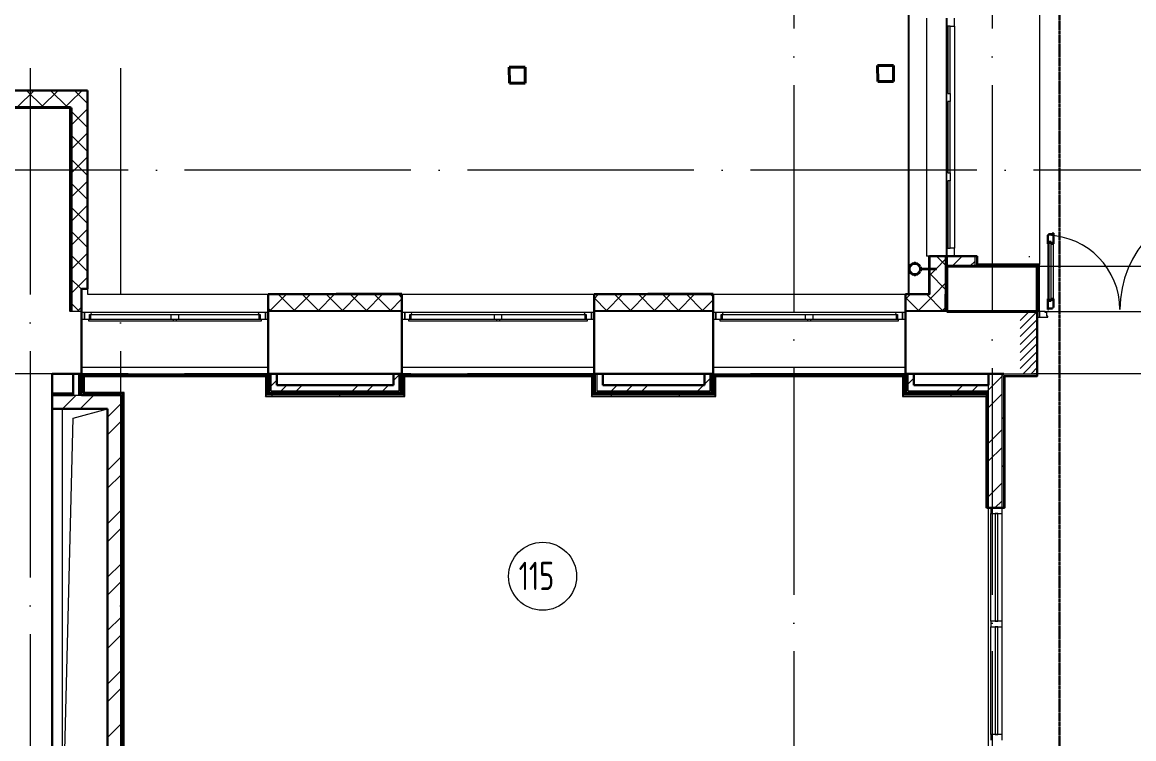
# Model space of a CAD drawing. Header units: millimetres. Extents: x -259793 to 503324, y -44556 to 93494.
# Drawn here: x -41527 to -31705, y -9947 to -3619 of the extents above; entities that cross this region are included whole.
import ezdxf

# ---------------------------------------------------------------- set-up
doc = ezdxf.new("R2010")
doc.units = ezdxf.units.MM
for name, pattern in [('ADSK_Линия сетки', [25, 20, -2.5, 0, -2.5]), ('ADSK_Невидимые', [5, 3, -2]), ('ADSK_Сверху', [450, 300, -150]), ('ADSK_Штриховая_ш2 п1_5', [4.5, 3, -1.5]), ('фантом2', [31.75, 15.875, -3.175, 3.175, -3.175, 3.175, -3.175])]:
    doc.linetypes.add(name, pattern=pattern)
for name, color, linetype, lineweight in [('_ Окна', 7, 'Continuous', 9), ('Витраж', 7, 'Continuous', 9), ('Двери', 252, 'Continuous', 9), ('Линии', 7, 'Continuous', 9), ('лс', 5, 'Continuous', 30), ('Марки помещений', 252, 'Continuous', 20), ('Несущие колонны', 252, 'Continuous', 18), ('Обобщенные модели', 252, 'Continuous', 18), ('Ограждение', 252, 'Continuous', 9), ('Окна', 252, 'Continuous', 9), ('Оси', 252, 'Continuous', 9), ('Панели витража', 252, 'Continuous', 9), ('Перекрытие', 252, 'Continuous', 18), ('Стены внутренние', 7, 'Continuous', 18), ('Стены наружные', 7, 'Continuous', 18), ('Стены штриховка', 7, 'Continuous', 9)]:
    doc.layers.add(name, color=color, linetype=linetype, lineweight=lineweight)
doc.layers.add('Двери открывание', color=7, linetype='Continuous', lineweight=9, true_color=0xc0c0c0)
doc.layers.add('Стены', color=194, linetype='Continuous')
doc.styles.add('GOST Common_3', font='', dxfattribs={"height": 3.5})
doc.styles.get('GOST Common_3').set_extended_font_data('GOST 2.304 type A')
pattern_1 = [(0, (-32119.8, 96), (0, 600), []), (90, (-32119.8, 96), (-600, 4e-14), [])]

# ---------------------------------------------------------------- blocks, each defined once
blk = doc.blocks.new('1 этаж')
at = {"layer": 'Двери', "lineweight": 18, "true_color": 0x636466}
h = blk.add_hatch(dxfattribs=at)
h.set_pattern_fill('FP_2', color=251, style=0, pattern_type=2)
h.set_pattern_definition([(45, (-31805.8, -5068.73), (-35.3553, 35.3553), [])])
h.paths.add_polyline_path([(-32555.8, -5343.7), (-32555.8, -4793.7), (-32705.8, -4793.7), (-32705.8, -5343.7)])
h.paths.add_polyline_path([(-30805.8, -5343.7), (-30655.8, -5343.7), (-30655.8, -4793.7), (-30805.8, -4793.7), (-30805.8, -4877.7)])
at = {"layer": 'Обобщенные модели', "lineweight": 9, "true_color": 0x636466}
h = blk.add_hatch(dxfattribs=at)
h.set_pattern_fill('FP_8', color=251, style=0, pattern_type=2)
h.set_pattern_definition([(45, (-32119.82, 96), (-106.066, 106.066), [])])
h.paths.add_polyline_path([(-33637.8, -4466.7), (-33624.9, -4465.9), (-33605.5, -4455.7), (-33592.3, -4437.7), (-33587.8, -4418), (-33593.5, -4395.3), (-33608.5, -4378), (-33628.3, -4369.2), (-33651.3, -4370.4), (-33670.1, -4380.3), (-33683.3, -4398.3), (-33687.8, -4418), (-33682.1, -4440.7), (-33667.1, -4458), (-33647.3, -4466.7)])
at = {"layer": 'Ограждение', "true_color": 0x636466}
h = blk.add_hatch(dxfattribs=at)
h.set_pattern_fill('FP_25', color=251, style=0, pattern_type=2)
h.set_pattern_definition(pattern_1)
h.paths.add_polyline_path([(-40935.5, -5368.7), (-39375.8, -5368.7), (-39365.8, -5358.7), (-40985.8, -5358.7), (-40975.8, -5368.7)])
h = blk.add_hatch(dxfattribs=at)
h.set_pattern_fill('FP_25', color=251, style=0, pattern_type=2)
h.set_pattern_definition(pattern_1)
h.paths.add_polyline_path([(-38145.8, -5368.7), (-36495.8, -5368.7), (-36485.8, -5358.7), (-38155.8, -5358.7)])
h = blk.add_hatch(dxfattribs=at)
h.set_pattern_fill('FP_25', color=251, style=0, pattern_type=2)
h.set_pattern_definition(pattern_1)
h.paths.add_polyline_path([(-35395.8, -5368.7), (-33745.8, -5368.7), (-33735.8, -5358.7), (-35405.8, -5358.7)])
h = blk.add_hatch(dxfattribs=at)
h.set_pattern_fill('FP_25', color=251, style=0, pattern_type=2)
h.set_pattern_definition(pattern_1)
h.paths.add_polyline_path([(-32840.8, -6528.7), (-32840.8, -5368.7), (-32845.8, -5363.7), (-32845.8, -6528.7)])
h = blk.add_hatch(dxfattribs=at)
h.set_pattern_fill('FP_25', color=251, style=0, pattern_type=2)
h.set_pattern_definition(pattern_1)
h.paths.add_polyline_path([(-32555.8, -5368.7), (-32555.8, -5363.7), (-32845.8, -5363.7), (-32840.8, -5368.7)])
h = blk.add_hatch(dxfattribs=at)
h.set_pattern_fill('FP_25', color=251, style=0, pattern_type=2)
h.set_pattern_definition(pattern_1)
h.paths.add_polyline_path([(-40635.8, -11333.7), (-40625.8, -11323.7), (-40625.8, -5508.7), (-40635.8, -5518.7), (-40635.8, -11117)])
h = blk.add_hatch(dxfattribs=at)
h.set_pattern_fill('FP_25', color=251, style=0, pattern_type=2)
h.set_pattern_definition(pattern_1)
h.paths.add_polyline_path([(-39375.8, -5543.7), (-38145.8, -5543.7), (-38155.8, -5533.7), (-39365.8, -5533.7)])
h = blk.add_hatch(dxfattribs=at)
h.set_pattern_fill('FP_25', color=251, style=0, pattern_type=2)
h.set_pattern_definition(pattern_1)
h.paths.add_polyline_path([(-35395.8, -5543.7), (-35405.8, -5533.7), (-36485.8, -5533.7), (-36495.8, -5543.7), (-35912.7, -5543.7)])
h = blk.add_hatch(dxfattribs=at)
h.set_pattern_fill('FP_25', color=251, style=0, pattern_type=2)
h.set_pattern_definition(pattern_1)
h.paths.add_polyline_path([(-33745.8, -5543.7), (-33010.8, -5543.7), (-33000.8, -5533.7), (-33735.8, -5533.7)])
h = blk.add_hatch(dxfattribs=at)
h.set_pattern_fill('FP_25', color=251, style=0, pattern_type=2)
h.set_pattern_definition(pattern_1)
h.paths.add_polyline_path([(-33000.8, -6528.7), (-33000.8, -5533.7), (-33010.8, -5543.7), (-33010.8, -6528.7)])
at = {"color": 251, "lineweight": 18, "true_color": 0x636466}
for p, q in [((-41170.8, -9593.7), (-41170.8, -5653.7)), ((-41075.8, -5736.9), (-40770.8, -5653.7)), ((-41170.8, -9593.7), (-41075.8, -5736.9))]:
    blk.add_line(p, q, dxfattribs=at)
at = {"layer": '_ Окна', "color": 251, "lineweight": 18, "true_color": 0x636466}
for p, q in [((-33355.8, -2203.7), (-33355.8, -2273.7)), ((-33285.8, -2273.7), (-33285.8, -2203.7)), ((-33355.8, -2273.7), (-33345.8, -2273.7)), ((-33325.8, -2273.7), (-33285.8, -2273.7)), ((-33345.8, -4233.7), (-33355.8, -4233.7)), ((-33355.8, -4233.7), (-33355.8, -4303.7)), ((-33285.8, -4233.7), (-33325.8, -4233.7)), ((-33285.8, -4303.7), (-33285.8, -4233.7)), ((-40916.4, -4803.7), (-40975.8, -4803.7)), ((-40975.8, -4803.7), (-40975.8, -4861.7)), ((-40911.8, -4820.7), (-40916.4, -4803.7)), ((-39435.2, -4803.7), (-39439.8, -4820.7)), ((-39375.8, -4803.7), (-39435.2, -4803.7)), ((-39375.8, -4861.7), (-39375.8, -4803.7)), ((-38086.4, -4803.7), (-38145.8, -4803.7)), ((-38145.8, -4803.7), (-38145.8, -4861.7)), ((-38081.8, -4820.7), (-38086.4, -4803.7)), ((-36555.2, -4803.7), (-36559.8, -4820.7)), ((-36495.8, -4803.7), (-36555.2, -4803.7)), ((-36495.8, -4861.7), (-36495.8, -4803.7)), ((-35336.4, -4803.7), (-35395.8, -4803.7)), ((-35395.8, -4803.7), (-35395.8, -4861.7)), ((-35331.8, -4820.7), (-35336.4, -4803.7)), ((-33805.2, -4803.7), (-33809.8, -4820.7)), ((-33745.8, -4803.7), (-33805.2, -4803.7)), ((-33745.8, -4861.7), (-33745.8, -4803.7)), ((-40975.8, -4861.7), (-40937.8, -4861.7)), ((-40929.8, -4861.7), (-40929.8, -4820.7)), ((-40929.8, -4820.7), (-40917.8, -4820.7)), ((-39433.8, -4820.7), (-39421.8, -4820.7)), ((-39421.8, -4820.7), (-39421.8, -4861.7)), ((-39413.8, -4861.7), (-39375.8, -4861.7)), ((-38145.8, -4861.7), (-38107.8, -4861.7)), ((-38099.8, -4861.7), (-38099.8, -4820.7)), ((-38099.8, -4820.7), (-38087.8, -4820.7)), ((-36553.8, -4820.7), (-36541.8, -4820.7)), ((-36541.8, -4820.7), (-36541.8, -4861.7)), ((-36533.8, -4861.7), (-36495.8, -4861.7)), ((-35395.8, -4861.7), (-35357.8, -4861.7)), ((-35349.8, -4861.7), (-35349.8, -4820.7)), ((-35349.8, -4820.7), (-35337.8, -4820.7)), ((-33803.8, -4820.7), (-33791.8, -4820.7)), ((-33791.8, -4820.7), (-33791.8, -4861.7)), ((-33783.8, -4861.7), (-33745.8, -4861.7))]:
    blk.add_line(p, q, dxfattribs=at)
at = {"layer": '_ Окна', "color": 251, "true_color": 0x636466}
for p, q in [((-33325.8, -2273.7), (-33345.8, -2273.7)), ((-33345.8, -2273.7), (-33345.8, -2868.7)), ((-33325.8, -2868.7), (-33325.8, -2273.7)), ((-33345.8, -2868.7), (-33325.8, -2868.7)), ((-33325.8, -2938.7), (-33345.8, -2938.7)), ((-33345.8, -2938.7), (-33345.8, -3568.7)), ((-33325.8, -3568.7), (-33325.8, -2938.7)), ((-33345.8, -3568.7), (-33325.8, -3568.7)), ((-33325.8, -3638.7), (-33345.8, -3638.7)), ((-33345.8, -3638.7), (-33345.8, -4233.7)), ((-33325.8, -4233.7), (-33325.8, -3638.7)), ((-33345.8, -4233.7), (-33325.8, -4233.7)), ((-40975.8, -4803.7), (-41000.8, -4803.7)), ((-40975.8, -4861.7), (-40975.8, -4803.7)), ((-39350.8, -4803.7), (-39375.8, -4803.7)), ((-39375.8, -4803.7), (-39375.8, -4861.7)), ((-38145.8, -4803.7), (-38170.8, -4803.7)), ((-38145.8, -4861.7), (-38145.8, -4803.7)), ((-36470.8, -4803.7), (-36495.8, -4803.7)), ((-36495.8, -4803.7), (-36495.8, -4861.7)), ((-35395.8, -4803.7), (-35420.8, -4803.7)), ((-35395.8, -4861.7), (-35395.8, -4803.7)), ((-33720.8, -4803.7), (-33745.8, -4803.7)), ((-33745.8, -4803.7), (-33745.8, -4861.7)), ((-41000.8, -4861.7), (-40975.8, -4861.7)), ((-39375.8, -4861.7), (-39350.8, -4861.7)), ((-38170.8, -4861.7), (-38145.8, -4861.7)), ((-36495.8, -4861.7), (-36470.8, -4861.7)), ((-35420.8, -4861.7), (-35395.8, -4861.7)), ((-33745.8, -4861.7), (-33720.8, -4861.7))]:
    blk.add_line(p, q, dxfattribs=at)
at = {"layer": 'Витраж', "color": 251, "lineweight": 18, "true_color": 0x636466}
for p, q in [((-32965.8, -6528.7), (-32965.8, -6578.7)), ((-32865.8, -6528.7), (-32965.8, -6528.7)), ((-32965.8, -6578.7), (-32865.8, -6578.7)), ((-32865.8, -6578.7), (-32865.8, -6528.7))]:
    blk.add_line(p, q, dxfattribs=at)
at = {"layer": 'Витраж', "color": 251, "true_color": 0x636466}
for p, q in [((-32965.8, -7528.7), (-32965.8, -6578.7)), ((-32865.8, -7528.7), (-32865.8, -6578.7)), ((-32965.8, -8528.7), (-32965.8, -7578.7)), ((-32865.8, -8528.7), (-32865.8, -7578.7))]:
    blk.add_line(p, q, dxfattribs=at)
at = {"layer": 'Витраж', "color": 251, "lineweight": 18, "true_color": 0x636466, "extrusion": (0, 0, -1)}
for p, q in [((-32965.8, -7528.7), (-32965.8, -7578.7)), ((-32865.8, -7528.7), (-32965.8, -7528.7)), ((-32865.8, -7578.7), (-32865.8, -7528.7)), ((-32965.8, -7578.7), (-32865.8, -7578.7)), ((-32965.8, -8528.7), (-32965.8, -8578.7)), ((-32865.8, -8528.7), (-32965.8, -8528.7)), ((-32865.8, -8578.7), (-32865.8, -8528.7))]:
    blk.add_line(p, q, dxfattribs=at)
at = {"layer": 'Двери', "color": 251, "lineweight": 30, "true_color": 0x636466}
for p, q in [((-32455.8, -4119.7), (-32463.8, -4119.7)), ((-32463.8, -4119.7), (-32463.8, -4195.7)), ((-32421.8, -4110.7), (-32455.8, -4110.7)), ((-32455.8, -4110.7), (-32455.8, -4119.7)), ((-32413.8, -4101.7), (-32421.8, -4101.7)), ((-32421.8, -4101.7), (-32421.8, -4110.7)), ((-32413.8, -4195.7), (-32413.8, -4101.7)), ((-32454.8, -4195.7), (-32463.8, -4195.7)), ((-32454.8, -4177.7), (-32454.8, -4195.7)), ((-32433.8, -4177.7), (-32454.8, -4177.7)), ((-32433.8, -4195.7), (-32433.8, -4177.7)), ((-32413.8, -4195.7), (-32433.8, -4195.7)), ((-32463.8, -4681.7), (-32463.8, -4775.7)), ((-32454.8, -4681.7), (-32463.8, -4681.7)), ((-32454.8, -4699.7), (-32454.8, -4681.7)), ((-32433.8, -4699.7), (-32454.8, -4699.7)), ((-32433.8, -4681.7), (-32433.8, -4699.7)), ((-32413.8, -4681.7), (-32433.8, -4681.7)), ((-32413.8, -4757.7), (-32413.8, -4681.7)), ((-32463.8, -4775.7), (-32455.8, -4775.7)), ((-32455.8, -4775.7), (-32455.8, -4766.7)), ((-32455.8, -4766.7), (-32421.8, -4766.7)), ((-32421.8, -4766.7), (-32421.8, -4757.7)), ((-32421.8, -4757.7), (-32413.8, -4757.7))]:
    blk.add_line(p, q, dxfattribs=at)
at = {"layer": 'Двери', "color": 251, "true_color": 0x636466}
for p, q in [((-32463.8, -4195.7), (-32463.8, -4681.7)), ((-32454.8, -4177.7), (-32454.8, -4699.7)), ((-32433.8, -4177.7), (-32454.8, -4177.7)), ((-32433.8, -4699.7), (-32433.8, -4177.7)), ((-32413.8, -4681.7), (-32413.8, -4195.7)), ((-32454.8, -4699.7), (-32433.8, -4699.7)), ((-32555.8, -4793.7), (-32555.8, -4843.7)), ((-32535.8, -4793.7), (-32555.8, -4793.7)), ((-32535.8, -4843.7), (-32535.8, -4793.7)), ((-32486.8, -4793.7), (-32535.8, -4793.7)), ((-32535.8, -4793.7), (-32535.8, -4843.7)), ((-32486.8, -4801.7), (-32486.8, -4793.7)), ((-32472.8, -4801.7), (-32486.8, -4801.7)), ((-32472.8, -4835.7), (-32472.8, -4801.7)), ((-32555.8, -4843.7), (-32535.8, -4843.7)), ((-32535.8, -4843.7), (-32463.8, -4843.7)), ((-32463.8, -4835.7), (-32472.8, -4835.7)), ((-32463.8, -4843.7), (-32463.8, -4835.7))]:
    blk.add_line(p, q, dxfattribs=at)
at = {"layer": 'Двери', "color": 251, "linetype": 'ADSK_Штриховая_ш2 п1_5', "true_color": 0x636466}
for p, q in [((-32555.8, -4793.7), (-32705.8, -4793.7)), ((-32555.8, -5343.7), (-32555.8, -4793.7)), ((-32705.8, -5343.7), (-32555.8, -5343.7))]:
    blk.add_line(p, q, dxfattribs=at)
at = {"layer": 'Двери открывание', "color": 251, "true_color": 0x636466}
for centre, radius, start, end in [((-30879.8, -4775.7), 946, 91.09026, 180), ((-32481.8, -4775.7), 656, 0, 88.42766)]:
    blk.add_arc(centre, radius, start, end, dxfattribs=at)
at = {"layer": 'Линии', "color": 251, "linetype": 'ADSK_Невидимые', "ltscale": 100, "true_color": 0x636466}
blk.add_line((-32626.7, -4304.9), (-32626.7, -4312.1), dxfattribs=at)
at = {"layer": 'Линии', "color": 251, "linetype": 'ADSK_Сверху', "ltscale": 100, "true_color": 0x636466}
blk.add_line((-32555.8, -4393.7), (-30805.8, -4393.7), dxfattribs=at)
at = {"layer": 'Марки помещений', "color": 251, "true_color": 0x636466}
blk.add_circle((-36927.2, -7131.5), 300, dxfattribs=at)
at = {"layer": 'Несущие колонны', "color": 251, "lineweight": 40, "true_color": 0x636466}
for p, q in [((-37221, -2636.6), (-37081, -2635.9)), ((-37220.3, -2776.6), (-37221, -2636.6)), ((-37081, -2635.9), (-37080.3, -2775.9)), ((-33966.7, -2621.8), (-33826.7, -2621.1)), ((-33826.7, -2621.1), (-33966.7, -2621.8)), ((-33966, -2761.8), (-33966.7, -2621.8)), ((-33966.7, -2621.8), (-33966, -2761.8)), ((-33826.7, -2621.1), (-33826, -2761.1)), ((-33826, -2761.1), (-33826.7, -2621.1)), ((-37080.3, -2775.9), (-37220.3, -2776.6)), ((-33826, -2761.1), (-33966, -2761.8)), ((-33966, -2761.8), (-33826, -2761.1)), ((-33355.8, -4393.7), (-32555.8, -4393.7)), ((-33355.8, -4793.7), (-33355.8, -4393.7)), ((-33355.8, -4393.7), (-33355.8, -4793.7)), ((-32555.8, -4393.7), (-33105.8, -4393.7)), ((-32555.8, -4393.7), (-32555.8, -4793.7)), ((-32555.8, -4793.7), (-32555.8, -4393.7)), ((-32555.8, -4793.7), (-33355.8, -4793.7)), ((-33355.8, -4793.7), (-32705.8, -4793.7)), ((-32705.8, -4793.7), (-32555.8, -4793.7))]:
    blk.add_line(p, q, dxfattribs=at)
at = {"layer": 'Несущие колонны', "color": 251, "true_color": 0x636466}
for p, q in [((-37221, -2636.6), (-37081, -2635.9)), ((-37220.3, -2776.6), (-37221, -2636.6)), ((-37081, -2635.9), (-37080.3, -2775.9)), ((-37080.3, -2775.9), (-37220.3, -2776.6)), ((-33105.8, -4393.7), (-33355.8, -4393.7))]:
    blk.add_line(p, q, dxfattribs=at)
at = {"layer": 'Обобщенные модели', "color": 251, "true_color": 0x636466}
for p, q in [((-33636.8, -4356), (-33638.8, -4356)), ((-33638.8, -4356), (-33638.8, -4366)), ((-33636.8, -4356), (-33638.8, -4356)), ((-33638.8, -4356), (-33638.8, -4366)), ((-33636.8, -4356), (-33638.8, -4356)), ((-33638.8, -4356), (-33638.8, -4366)), ((-33636.8, -4356), (-33638.8, -4356)), ((-33638.8, -4356), (-33638.8, -4366)), ((-33638.8, -4368), (-33638.8, -4366)), ((-33636.8, -4368), (-33638.8, -4368)), ((-33636.8, -4366), (-33636.8, -4356)), ((-33636.8, -4366), (-33636.8, -4356)), ((-33636.8, -4366), (-33636.8, -4356)), ((-33636.8, -4366), (-33636.8, -4356)), ((-33636.8, -4366), (-33636.8, -4368)), ((-33445.8, -4414.7), (-33585.8, -4414.7)), ((-33585.8, -4414.7), (-33585.8, -4417.1)), ((-33585.8, -4418.8), (-33585.8, -4421.3)), ((-33445.8, -4421.3), (-33445.8, -4414.7)), ((-33638.8, -4470), (-33638.8, -4468)), ((-33638.8, -4468), (-33636.8, -4468)), ((-33638.8, -4470), (-33638.8, -4480)), ((-33638.8, -4470), (-33638.8, -4480)), ((-33638.8, -4470), (-33638.8, -4480)), ((-33638.8, -4470), (-33638.8, -4480)), ((-33638.8, -4480), (-33636.8, -4480)), ((-33638.8, -4480), (-33636.8, -4480)), ((-33638.8, -4480), (-33636.8, -4480)), ((-33638.8, -4480), (-33636.8, -4480)), ((-33636.8, -4468), (-33636.8, -4470)), ((-33636.8, -4480), (-33636.8, -4470)), ((-33636.8, -4480), (-33636.8, -4470)), ((-33636.8, -4480), (-33636.8, -4470)), ((-33636.8, -4480), (-33636.8, -4470)), ((-33585.8, -4421.3), (-33445.8, -4421.3))]:
    blk.add_line(p, q, dxfattribs=at)
for radius, start, end in [(52, 0, 180), (52, 180, 0), (50, 0, 180), (50, 180, 0)]:
    blk.add_arc((-33637.8, -4418), radius, start, end, dxfattribs=at)
at = {"layer": 'Обобщенные модели', "color": 251, "lineweight": 40, "true_color": 0x636466}
for start, end in [(156.69406, 180), (180, 203.30594), (130.583, 152.82848), (103.63116, 126.20078), (78.99639, 101.00361), (53.79922, 76.36884), (27.17152, 49.417), (0, 23.30594), (336.69406, 0), (207.17152, 228.92321), (233.79922, 256.36884), (258.99639, 281.00361), (283.63116, 306.20078), (310.583, 332.82848)]:
    blk.add_arc((-33637.8, -4418), 50, start, end, dxfattribs=at)
at = {"layer": 'Ограждение', "color": 251, "true_color": 0x636466}
for p, q in [((-32535.8, -988.7), (-32535.8, -4378.7)), ((-32535.8, -4378.7), (-32540.8, -4378.7)), ((-40975.8, -5368.7), (-40985.8, -5358.7)), ((-40975.8, -5508.7), (-40975.8, -5368.7)), ((-40975.8, -5368.7), (-39375.8, -5368.7)), ((-39375.8, -5368.7), (-39365.8, -5358.7)), ((-39375.8, -5368.7), (-39375.8, -5543.7)), ((-39365.8, -5533.7), (-39365.8, -5358.7)), ((-38145.8, -5368.7), (-38155.8, -5358.7)), ((-38155.8, -5358.7), (-38155.8, -5533.7)), ((-38145.8, -5543.7), (-38145.8, -5368.7)), ((-38145.8, -5368.7), (-36495.8, -5368.7)), ((-36495.8, -5368.7), (-36485.8, -5358.7)), ((-36495.8, -5368.7), (-36495.8, -5543.7)), ((-36485.8, -5533.7), (-36485.8, -5358.7)), ((-35395.8, -5368.7), (-35405.8, -5358.7)), ((-35405.8, -5358.7), (-35405.8, -5533.7)), ((-35395.8, -5543.7), (-35395.8, -5368.7)), ((-35395.8, -5368.7), (-33745.8, -5368.7)), ((-33745.8, -5368.7), (-33735.8, -5358.7)), ((-33745.8, -5368.7), (-33745.8, -5543.7)), ((-33735.8, -5533.7), (-33735.8, -5358.7)), ((-32840.8, -5368.7), (-32845.8, -5363.7)), ((-32840.8, -6528.7), (-32840.8, -5368.7)), ((-32840.8, -5368.7), (-32555.8, -5368.7)), ((-32555.8, -5363.7), (-32555.8, -5368.7)), ((-40985.8, -5518.7), (-40975.8, -5508.7)), ((-40625.8, -5508.7), (-40975.8, -5508.7)), ((-40625.8, -5508.7), (-40635.8, -5518.7)), ((-40625.8, -11323.7), (-40625.8, -5508.7)), ((-39375.8, -5543.7), (-39365.8, -5533.7)), ((-39375.8, -5543.7), (-38145.8, -5543.7)), ((-38155.8, -5533.7), (-39365.8, -5533.7)), ((-38145.8, -5543.7), (-38155.8, -5533.7)), ((-36495.8, -5543.7), (-36485.8, -5533.7)), ((-36495.8, -5543.7), (-35395.8, -5543.7)), ((-35405.8, -5533.7), (-36485.8, -5533.7)), ((-35395.8, -5543.7), (-35405.8, -5533.7)), ((-33745.8, -5543.7), (-33735.8, -5533.7)), ((-33745.8, -5543.7), (-33010.8, -5543.7)), ((-33000.8, -5533.7), (-33735.8, -5533.7)), ((-33000.8, -5533.7), (-33010.8, -5543.7)), ((-33010.8, -5543.7), (-33010.8, -6528.7)), ((-33000.8, -6528.7), (-33010.8, -6528.7)), ((-32840.8, -6528.7), (-32845.8, -6528.7))]:
    blk.add_line(p, q, dxfattribs=at)
at = {"layer": 'Окна', "color": 251, "true_color": 0x636466}
for p, q in [((-33535.8, -2203.7), (-33535.8, -4303.7)), ((-33356.8, -4303.7), (-33356.8, -2203.7)), ((-33355.8, -4233.7), (-33355.8, -2273.7)), ((-33285.8, -2273.7), (-33285.8, -4233.7)), ((-33325.8, -2868.7), (-33325.8, -2938.7)), ((-33325.8, -3568.7), (-33325.8, -3638.7)), ((-33505.8, -4303.7), (-33535.8, -4303.7)), ((-39435.2, -4803.7), (-40916.4, -4803.7)), ((-36555.2, -4803.7), (-38086.4, -4803.7)), ((-33805.2, -4803.7), (-35336.4, -4803.7)), ((-40937.8, -4861.7), (-40190.8, -4861.7)), ((-40937.8, -4878.7), (-40937.8, -4861.7)), ((-40190.8, -4878.7), (-40937.8, -4878.7)), ((-40917.8, -4820.7), (-40210.8, -4820.7)), ((-40917.8, -4861.7), (-40917.8, -4820.7)), ((-40210.8, -4820.7), (-40140.8, -4820.7)), ((-40210.8, -4820.7), (-40210.8, -4861.7)), ((-40190.8, -4861.7), (-40160.8, -4861.7)), ((-40190.8, -4861.7), (-40190.8, -4878.7)), ((-40160.8, -4878.7), (-40190.8, -4878.7)), ((-40160.8, -4861.7), (-39413.8, -4861.7)), ((-40160.8, -4878.7), (-40160.8, -4861.7)), ((-39413.8, -4878.7), (-40160.8, -4878.7)), ((-40140.8, -4820.7), (-39433.8, -4820.7)), ((-40140.8, -4861.7), (-40140.8, -4820.7)), ((-39433.8, -4820.7), (-39433.8, -4861.7)), ((-39413.8, -4861.7), (-39413.8, -4878.7)), ((-38107.8, -4861.7), (-37335.8, -4861.7)), ((-38107.8, -4878.7), (-38107.8, -4861.7)), ((-37335.8, -4878.7), (-38107.8, -4878.7)), ((-38087.8, -4820.7), (-37355.8, -4820.7)), ((-38087.8, -4861.7), (-38087.8, -4820.7)), ((-37355.8, -4820.7), (-37285.8, -4820.7)), ((-37355.8, -4820.7), (-37355.8, -4861.7)), ((-37335.8, -4861.7), (-37305.8, -4861.7)), ((-37335.8, -4861.7), (-37335.8, -4878.7)), ((-37305.8, -4878.7), (-37335.8, -4878.7)), ((-37305.8, -4861.7), (-36533.8, -4861.7)), ((-37305.8, -4878.7), (-37305.8, -4861.7)), ((-36533.8, -4878.7), (-37305.8, -4878.7)), ((-37285.8, -4820.7), (-36553.8, -4820.7)), ((-37285.8, -4861.7), (-37285.8, -4820.7)), ((-36553.8, -4820.7), (-36553.8, -4861.7)), ((-36533.8, -4861.7), (-36533.8, -4878.7)), ((-35357.8, -4861.7), (-34585.8, -4861.7)), ((-35357.8, -4878.7), (-35357.8, -4861.7)), ((-34585.8, -4878.7), (-35357.8, -4878.7)), ((-35337.8, -4820.7), (-34605.8, -4820.7)), ((-35337.8, -4861.7), (-35337.8, -4820.7)), ((-34605.8, -4820.7), (-34535.8, -4820.7)), ((-34605.8, -4820.7), (-34605.8, -4861.7)), ((-34585.8, -4861.7), (-34555.8, -4861.7)), ((-34585.8, -4861.7), (-34585.8, -4878.7)), ((-34555.8, -4878.7), (-34585.8, -4878.7)), ((-34555.8, -4861.7), (-33783.8, -4861.7)), ((-34555.8, -4878.7), (-34555.8, -4861.7)), ((-33783.8, -4878.7), (-34555.8, -4878.7)), ((-34535.8, -4820.7), (-33803.8, -4820.7)), ((-34535.8, -4861.7), (-34535.8, -4820.7)), ((-33803.8, -4820.7), (-33803.8, -4861.7)), ((-33783.8, -4861.7), (-33783.8, -4878.7))]:
    blk.add_line(p, q, dxfattribs=at)
at = {"layer": 'Оси', "color": 251, "linetype": 'ADSK_Линия сетки', "ltscale": 100, "true_color": 0x636466}
for p, q in [((-34705.8, 32206.9), (-34705.8, -33769.9)), ((-32955.8, 32206.9), (-32955.8, -33769.9)), ((-41455.8, -2643.7), (-41455.8, -33769.9)), ((-40655.8, -2643.7), (-40655.8, -33769.9)), ((4411.5, -3543.7), (-72528.1, -3543.7)), ((4411.5, -5343.7), (-72528.1, -5343.7))]:
    blk.add_line(p, q, dxfattribs=at)
at = {"layer": 'Панели витража', "color": 251, "lineweight": 18, "true_color": 0x636466}
for p, q in [((-32928.3, -6578.7), (-32928.3, -7528.7)), ((-32903.3, -6578.7), (-32928.3, -6578.7)), ((-32903.3, -7528.7), (-32903.3, -6578.7)), ((-32928.3, -7528.7), (-32903.3, -7528.7)), ((-32928.3, -7578.7), (-32928.3, -8528.7)), ((-32903.3, -7578.7), (-32928.3, -7578.7)), ((-32903.3, -8528.7), (-32903.3, -7578.7)), ((-32928.3, -8528.7), (-32903.3, -8528.7))]:
    blk.add_line(p, q, dxfattribs=at)
at = {"layer": 'Перекрытие', "color": 251, "ltscale": 100, "true_color": 0x636466}
blk.add_line((-32486.8, -4793.7), (-30874.8, -4793.7), dxfattribs=at)
at = {"layer": 'Стены', "color": 251, "true_color": 0x636466}
for p, q in [((-33690.8, -4641.7), (-33690.8, 11054.3)), ((-33510.8, -4415.1), (-33510.8, -4303.7)), ((-33510.8, -4641.7), (-33510.8, -4420.9))]:
    blk.add_line(p, q, dxfattribs=at)
at = {"layer": 'Стены внутренние', "color": 251, "lineweight": 30, "true_color": 0x636466}
for p, q in [((-40948.8, -2841.7), (-42505.8, -2841.7)), ((-40948.8, -4593.7), (-40948.8, -2841.7)), ((-33507.8, -4303.7), (-33507.8, -4415.4)), ((-33365.8, -4303.7), (-33507.8, -4303.7)), ((-33507.8, -4420.9), (-33507.8, -4641.7)), ((-41000.8, -5343.7), (-41000.8, -4593.7)), ((-41000.8, -4593.7), (-40948.8, -4593.7)), ((-38750.8, -4641.7), (-39350.8, -4641.7)), ((-39350.8, -4641.7), (-39350.8, -4783.7)), ((-38170.8, -4783.7), (-38170.8, -4641.7)), ((-35420.8, -4641.7), (-36470.8, -4641.7)), ((-36470.8, -4641.7), (-36470.8, -4783.7)), ((-35420.8, -4783.7), (-35420.8, -4641.7)), ((-33507.8, -4641.7), (-33720.8, -4641.7)), ((-33720.8, -4641.7), (-33720.8, -4783.7)), ((-33355.8, -4641.7), (-33365.8, -4641.7)), ((-41100.8, -4783.7), (-41100.8, -4793.7)), ((-39350.8, -4793.7), (-39350.8, -5343.7)), ((-38170.8, -5343.7), (-38170.8, -4793.7)), ((-36470.8, -4793.7), (-36470.8, -5343.7)), ((-35420.8, -5343.7), (-35420.8, -4793.7)), ((-33720.8, -4793.7), (-33720.8, -5343.7)), ((-32555.8, -4793.7), (-33355.8, -4793.7)), ((-32555.8, -5343.7), (-32555.8, -4793.7)), ((-41260.8, -5533.7), (-41260.8, -5343.7)), ((-41260.8, -5343.7), (-41075.8, -5343.7)), ((-39275.8, -5343.7), (-38245.8, -5343.7)), ((-36395.8, -5343.7), (-35495.8, -5343.7)), ((-33645.8, -5343.7), (-32985.8, -5343.7)), ((-41260.8, -9593.7), (-41260.8, -5653.7))]:
    blk.add_line(p, q, dxfattribs=at)
at = {"layer": 'Стены внутренние', "color": 251, "linetype": 'Continuous', "lineweight": 9, "true_color": 0x636466}
for p, q in [((-41563.5, -2983.7), (-41423.5, -2843.7)), ((-41343.8, -2983.7), (-41483.8, -2843.7)), ((-41351.4, -2983.7), (-41211.4, -2843.7)), ((-41131.6, -2983.7), (-41271.6, -2843.7)), ((-41100.8, -2945.3), (-40999.3, -2843.7)), ((-40950.8, -2952.4), (-41059.5, -2843.7)), ((-41034.1, -2843.7), (-41035.2, -2841.7)), ((-41033.1, -2841.7), (-41034.2, -2843.7)), ((-41139.3, -2983.7), (-41100.8, -2945.3)), ((-41100.8, -3157.4), (-40950.8, -3007.4)), ((-40950.8, -3164.5), (-41100.8, -3014.5)), ((-40950.8, -3053.6), (-40948.8, -3053.6)), ((-41100.8, -3369.5), (-40950.8, -3219.5)), ((-40950.8, -3376.7), (-41100.8, -3226.7)), ((-41100.8, -3581.7), (-40950.8, -3431.7)), ((-40949.5, -3396.6), (-40950.8, -3394.3)), ((-40950.8, -3588.8), (-41100.8, -3438.8)), ((-40948.8, -3601), (-40950.8, -3597.5)), ((-41100.8, -3793.8), (-40950.8, -3643.8)), ((-40950.8, -3800.9), (-41100.8, -3650.9)), ((-40950.8, -3663.2), (-40948.8, -3663.2)), ((-41100.8, -4005.9), (-40950.8, -3855.9)), ((-40950.8, -4013.1), (-41100.8, -3863.1)), ((-40950.8, -3866.4), (-40948.8, -3866.4)), ((-41100.8, -4218.1), (-40950.8, -4068.1)), ((-40950.8, -4225.2), (-41100.8, -4075.2)), ((-40950.8, -4171.2), (-40948.8, -4171.2)), ((-41100.8, -4430.2), (-40950.8, -4280.2)), ((-40950.8, -4437.3), (-41100.8, -4287.3)), ((-33365.8, -4385.6), (-33445.7, -4305.7)), ((-33449.4, -4415.6), (-33365.8, -4332)), ((-41100.8, -4642.3), (-40950.8, -4492.3)), ((-41002.8, -4597.5), (-41100.8, -4499.5)), ((-33505.8, -4472), (-33455.1, -4421.3)), ((-33365.8, -4597.7), (-33505.8, -4457.7)), ((-40948.8, -4524.6), (-40950.8, -4528.1)), ((-33465.4, -4643.7), (-33365.8, -4544.1)), ((-41018.7, -4793.7), (-41100.8, -4711.6)), ((-39333, -4783.7), (-39193, -4643.7)), ((-39290.9, -4643.7), (-39292.1, -4641.7)), ((-39119.5, -4783.7), (-39259.5, -4643.7)), ((-39139.4, -4641.7), (-39140.5, -4643.7)), ((-39120.9, -4783.7), (-38980.9, -4643.7)), ((-38907.4, -4783.7), (-39047.4, -4643.7)), ((-38908.7, -4783.7), (-38768.7, -4643.7)), ((-38695.2, -4783.7), (-38835.2, -4643.7)), ((-38696.6, -4783.7), (-38556.6, -4643.7)), ((-38483.1, -4783.7), (-38623.1, -4643.7)), ((-38484.5, -4783.7), (-38344.5, -4643.7)), ((-38271, -4783.7), (-38411, -4643.7)), ((-38272.3, -4783.7), (-38172.8, -4684.2)), ((-38235.1, -4643.7), (-38236.2, -4641.7)), ((-38172.8, -4669.8), (-38198.8, -4643.7)), ((-36468.8, -4677.2), (-36435.3, -4643.7)), ((-36361.8, -4783.7), (-36468.8, -4676.7)), ((-36363.2, -4783.7), (-36223.2, -4643.7)), ((-36323.7, -4641.7), (-36324.9, -4643.7)), ((-36149.6, -4783.7), (-36289.6, -4643.7)), ((-36151, -4783.7), (-36011, -4643.7)), ((-35937.5, -4783.7), (-36077.5, -4643.7)), ((-35938.9, -4783.7), (-35798.9, -4643.7)), ((-35725.4, -4783.7), (-35865.4, -4643.7)), ((-35726.8, -4783.7), (-35586.8, -4643.7)), ((-35513.2, -4783.7), (-35653.2, -4643.7)), ((-35514.6, -4783.7), (-35422.8, -4691.9)), ((-35422.8, -4662), (-35441.1, -4643.7)), ((-33718.8, -4685), (-33677.6, -4643.7)), ((-33604.1, -4783.7), (-33718.8, -4669)), ((-33605.4, -4783.7), (-33465.4, -4643.7)), ((-33391.9, -4783.7), (-33531.9, -4643.7)), ((-41040.1, -4793.7), (-41000.8, -4754.5)), ((-39331.6, -4783.7), (-39350.8, -4764.5)), ((-33393.3, -4783.7), (-33355.8, -4746.2))]:
    blk.add_line(p, q, dxfattribs=at)
at = {"layer": 'Стены внутренние', "color": 251, "true_color": 0x636466}
for p, q in [((-40948.8, -4593.7), (-40948.8, -4641.7)), ((-41002.8, -4641.7), (-41000.8, -4641.7)), ((-41002.8, -4643.7), (-41000.8, -4643.7)), ((-40948.8, -4641.7), (-39350.8, -4641.7)), ((-38170.8, -4641.7), (-36470.8, -4641.7)), ((-35420.8, -4641.7), (-33720.8, -4641.7)), ((-41000.8, -4793.7), (-41100.8, -4793.7)), ((-38170.8, -4793.7), (-39350.8, -4793.7)), ((-35420.8, -4793.7), (-36470.8, -4793.7)), ((-33355.8, -4793.7), (-33720.8, -4793.7)), ((-33365.8, -4783.7), (-33355.8, -4783.7)), ((-33355.8, -4783.7), (-33355.8, -4717.7)), ((-41000.8, -5283.7), (-39350.8, -5283.7)), ((-38170.8, -5283.7), (-36470.8, -5283.7)), ((-35420.8, -5283.7), (-33720.8, -5283.7)), ((-32850.8, -5343.7), (-32555.8, -5343.7))]:
    blk.add_line(p, q, dxfattribs=at)
at = {"layer": 'Стены наружные', "color": 251, "lineweight": 30, "true_color": 0x636466}
for p, q in [((-42505.8, -2993.7), (-41090.8, -2993.7)), ((-41100.8, -2993.7), (-41100.8, -4783.7)), ((-41090.8, -4783.7), (-41090.8, -2993.7)), ((-33085.8, -4303.7), (-33365.8, -4303.7)), ((-33355.8, -4717.7), (-33355.8, -4303.7)), ((-33085.8, -4378.7), (-33085.8, -4303.7)), ((-33105.8, -4393.7), (-32555.8, -4393.7)), ((-33090.8, -4378.7), (-32540.8, -4378.7)), ((-32555.8, -4393.7), (-32555.8, -4793.7)), ((-32540.8, -4793.7), (-32540.8, -4378.7)), ((-38170.8, -4636.7), (-38750.8, -4636.7)), ((-38750.8, -4636.7), (-38750.8, -4641.7)), ((-38750.8, -4641.7), (-38170.8, -4641.7)), ((-38170.8, -4641.7), (-38170.8, -4636.7)), ((-35420.8, -4636.7), (-35995.8, -4636.7)), ((-35995.8, -4636.7), (-35995.8, -4641.7)), ((-35420.8, -4641.7), (-35420.8, -4636.7)), ((-33365.8, -4641.7), (-33365.8, -4783.7)), ((-41100.8, -4783.7), (-41090.8, -4783.7)), ((-39350.8, -4783.7), (-39350.8, -4793.7)), ((-38170.8, -4793.7), (-38170.8, -4783.7)), ((-36470.8, -4783.7), (-36470.8, -4793.7)), ((-35420.8, -4793.7), (-35420.8, -4783.7)), ((-33720.8, -4783.7), (-33720.8, -4793.7)), ((-33355.8, -4793.7), (-33355.8, -4783.7)), ((-41075.8, -5343.7), (-41075.8, -5533.7)), ((-41000.8, -5343.7), (-41075.8, -5343.7)), ((-41000.8, -5358.7), (-41000.8, -5343.7)), ((-40985.8, -5358.7), (-41000.8, -5358.7)), ((-40985.8, -5518.7), (-40985.8, -5358.7)), ((-39275.8, -5343.7), (-39350.8, -5343.7)), ((-39350.8, -5343.7), (-39350.8, -5523.7)), ((-39275.8, -5443.7), (-39275.8, -5343.7)), ((-38245.8, -5343.7), (-38245.8, -5443.7)), ((-38170.8, -5343.7), (-38245.8, -5343.7)), ((-38170.8, -5523.7), (-38170.8, -5343.7)), ((-36395.8, -5343.7), (-36470.8, -5343.7)), ((-36470.8, -5343.7), (-36470.8, -5523.7)), ((-36395.8, -5443.7), (-36395.8, -5343.7)), ((-35495.8, -5343.7), (-35495.8, -5443.7)), ((-35420.8, -5343.7), (-35495.8, -5343.7)), ((-35420.8, -5523.7), (-35420.8, -5343.7)), ((-33645.8, -5343.7), (-33720.8, -5343.7)), ((-33720.8, -5343.7), (-33720.8, -5523.7)), ((-33645.8, -5443.7), (-33645.8, -5343.7)), ((-32985.8, -5343.7), (-32985.8, -5443.7)), ((-32850.8, -5343.7), (-32985.8, -5343.7)), ((-32850.8, -5363.7), (-32850.8, -5358.7)), ((-32845.8, -5363.7), (-32555.8, -5363.7)), ((-32845.8, -6528.7), (-32845.8, -5363.7)), ((-32555.8, -5363.7), (-32555.8, -5343.7)), ((-38245.8, -5443.7), (-39275.8, -5443.7)), ((-35495.8, -5443.7), (-36395.8, -5443.7)), ((-32985.8, -5443.7), (-33645.8, -5443.7)), ((-41075.8, -5533.7), (-41260.8, -5533.7)), ((-41260.8, -5533.7), (-41260.8, -5653.7)), ((-41075.8, -5518.7), (-41253.3, -5518.7)), ((-41253.3, -5518.7), (-41253.3, -5523.7)), ((-41253.3, -5523.7), (-41075.8, -5523.7)), ((-40650.8, -5533.7), (-41000.8, -5533.7)), ((-40635.8, -5518.7), (-40985.8, -5518.7)), ((-40650.8, -5533.7), (-40650.8, -11152.7)), ((-40635.8, -11333.7), (-40635.8, -5518.7)), ((-39350.8, -5518.7), (-38170.8, -5518.7)), ((-38170.8, -5518.7), (-39350.8, -5518.7)), ((-39350.8, -5523.7), (-38170.8, -5523.7)), ((-36470.8, -5518.7), (-35420.8, -5518.7)), ((-35420.8, -5518.7), (-36470.8, -5518.7)), ((-36470.8, -5523.7), (-35420.8, -5523.7)), ((-33720.8, -5518.7), (-32985.8, -5518.7)), ((-32985.8, -5518.7), (-33720.8, -5518.7)), ((-33720.8, -5523.7), (-33000.8, -5523.7)), ((-33000.8, -5523.7), (-33000.8, -6528.7)), ((-41260.8, -5653.7), (-40770.8, -5653.7)), ((-40770.8, -5653.7), (-40770.8, -9593.7)), ((-33000.8, -6528.7), (-32845.8, -6528.7))]:
    blk.add_line(p, q, dxfattribs=at)
at = {"layer": 'Стены наружные', "color": 251, "linetype": 'Continuous', "lineweight": 9, "true_color": 0x636466}
for p, q in [((-41090.8, -3004), (-41100.8, -3004)), ((-41090.8, -3104), (-41100.8, -3104)), ((-41090.8, -3204), (-41100.8, -3204)), ((-41090.8, -3304), (-41100.8, -3304)), ((-41090.8, -3404), (-41100.8, -3404)), ((-41090.8, -3504), (-41100.8, -3504)), ((-41090.8, -3604), (-41100.8, -3604)), ((-41090.8, -3704), (-41100.8, -3704)), ((-41090.8, -3804), (-41100.8, -3804)), ((-41090.8, -3904), (-41100.8, -3904)), ((-41090.8, -4004), (-41100.8, -4004)), ((-41090.8, -4104), (-41100.8, -4104)), ((-41090.8, -4204), (-41100.8, -4204)), ((-41090.8, -4304), (-41100.8, -4304)), ((-33355.8, -4304), (-33365.8, -4304)), ((-33309.3, -4393.7), (-33219.3, -4303.7)), ((-41090.8, -4404), (-41100.8, -4404)), ((-33355.8, -4404), (-33365.8, -4404)), ((-33152.2, -4393.7), (-33105.8, -4347.4)), ((-33090.8, -4339.8), (-33085.8, -4334.8)), ((-32791.2, -4393.7), (-32776.2, -4378.7)), ((-41090.8, -4504), (-41100.8, -4504)), ((-33355.8, -4504), (-33365.8, -4504)), ((-41090.8, -4604), (-41100.8, -4604)), ((-33355.8, -4604), (-33365.8, -4604)), ((-32555.8, -4582.6), (-32540.8, -4567.6)), ((-41090.8, -4704), (-41100.8, -4704)), ((-38236.2, -4641.7), (-38239.1, -4636.7)), ((-35420.8, -4641.4), (-35423.5, -4636.7)), ((-33355.8, -4704), (-33365.8, -4704)), ((-41013.3, -5403.4), (-41000.8, -5390.9)), ((-39321.1, -5443.7), (-39275.8, -5398.4)), ((-38245.8, -5401.6), (-38195.8, -5351.6)), ((-35495.8, -5435), (-35445.8, -5385)), ((-35445.8, -5351.3), (-35438.2, -5343.7)), ((-33695.8, -5431.5), (-33645.8, -5381.5)), ((-32985.8, -5484.6), (-32865.8, -5364.6)), ((-32850.8, -5372.6), (-32845.8, -5367.6)), ((-32841.9, -5363.7), (-32836.9, -5358.7)), ((-32771.2, -5363.7), (-32766.2, -5358.7)), ((-32700.5, -5363.7), (-32695.5, -5358.7)), ((-32629.8, -5363.7), (-32624.8, -5358.7)), ((-32559.1, -5363.7), (-32555.8, -5360.4)), ((-41025.8, -5415.9), (-41013.3, -5403.4)), ((-39350.8, -5437.9), (-39338.3, -5425.4)), ((-39338.3, -5425.4), (-39325.8, -5412.9)), ((-39325.8, -5448.4), (-39321.1, -5443.7)), ((-39236.2, -5493.7), (-39186.2, -5443.7)), ((-39207, -5506.2), (-39194.5, -5493.7)), ((-39101.3, -5493.7), (-39051.3, -5443.7)), ((-38994.8, -5506.2), (-38982.3, -5493.7)), ((-38782.7, -5506.2), (-38770.2, -5493.7)), ((-38607.8, -5493.7), (-38557.8, -5443.7)), ((-38570.6, -5506.2), (-38558.1, -5493.7)), ((-38472.9, -5493.7), (-38422.9, -5443.7)), ((-38358.5, -5506.2), (-38346, -5493.7)), ((-38337.9, -5493.7), (-38287.9, -5443.7)), ((-36449.3, -5506.2), (-36436.8, -5493.7)), ((-36317.8, -5493.7), (-36267.8, -5443.7)), ((-36237.1, -5506.2), (-36224.6, -5493.7)), ((-36182.9, -5493.7), (-36132.9, -5443.7)), ((-36048, -5493.7), (-35998, -5443.7)), ((-36025, -5506.2), (-36012.5, -5493.7)), ((-35812.9, -5506.2), (-35800.4, -5493.7)), ((-35600.7, -5506.2), (-35588.2, -5493.7)), ((-35554.5, -5493.7), (-35504.5, -5443.7)), ((-33691.5, -5506.2), (-33679, -5493.7)), ((-33479.4, -5506.2), (-33466.9, -5493.7)), ((-33267.3, -5506.2), (-33254.8, -5493.7)), ((-33264.6, -5493.7), (-33214.6, -5443.7)), ((-33129.6, -5493.7), (-33079.6, -5443.7)), ((-33055.2, -5506.2), (-33042.7, -5493.7)), ((-32994.7, -5493.7), (-32985.8, -5484.8)), ((-32850.8, -5443.3), (-32845.8, -5438.3)), ((-41169.8, -5653.7), (-41049.8, -5533.7)), ((-41133.7, -5523.7), (-41128.7, -5518.7)), ((-41012.6, -5653.7), (-40892.6, -5533.7)), ((-39219.5, -5518.7), (-39207, -5506.2)), ((-39012.3, -5523.7), (-39007.3, -5518.7)), ((-39007.3, -5518.7), (-38994.8, -5506.2)), ((-38795.2, -5518.7), (-38782.7, -5506.2)), ((-38588.1, -5523.7), (-38583.1, -5518.7)), ((-38583.1, -5518.7), (-38570.6, -5506.2)), ((-38371, -5518.7), (-38358.5, -5506.2)), ((-36466.8, -5523.7), (-36461.8, -5518.7)), ((-36461.8, -5518.7), (-36449.3, -5506.2)), ((-36249.6, -5518.7), (-36237.1, -5506.2)), ((-36042.5, -5523.7), (-36037.5, -5518.7)), ((-36037.5, -5518.7), (-36025, -5506.2)), ((-35825.4, -5518.7), (-35812.9, -5506.2)), ((-35618.2, -5523.7), (-35613.2, -5518.7)), ((-35613.2, -5518.7), (-35600.7, -5506.2)), ((-33704, -5518.7), (-33691.5, -5506.2)), ((-33496.9, -5523.7), (-33491.9, -5518.7)), ((-33491.9, -5518.7), (-33479.4, -5506.2)), ((-33279.8, -5518.7), (-33267.3, -5506.2)), ((-33072.7, -5523.7), (-33067.7, -5518.7)), ((-33067.7, -5518.7), (-33055.2, -5506.2)), ((-32985.8, -5641.8), (-32865.8, -5521.8)), ((-32850.8, -5514), (-32845.8, -5509)), ((-32850.8, -5584.7), (-32845.8, -5579.7)), ((-40770.8, -5726.2), (-40650.8, -5606.2)), ((-32850.8, -5655.4), (-32845.8, -5650.4)), ((-40770.8, -5883.4), (-40650.8, -5763.4)), ((-32865.8, -5741.1), (-32850.8, -5726.1)), ((-32850.8, -5726.1), (-32845.8, -5721.1)), ((-32850.8, -5796.9), (-32845.8, -5791.9)), ((-33000.8, -5876.1), (-32985.8, -5861.1)), ((-32985.8, -5956.1), (-32865.8, -5836.1)), ((-32850.8, -5867.6), (-32845.8, -5862.6)), ((-32850.8, -5938.3), (-32845.8, -5933.3)), ((-40770.8, -6197.7), (-40650.8, -6077.7)), ((-32985.8, -6113.2), (-32865.8, -5993.2)), ((-32850.8, -6009), (-32845.8, -6004)), ((-32850.8, -6079.7), (-32845.8, -6074.7)), ((-32865.8, -6165.4), (-32850.8, -6150.4)), ((-32850.8, -6150.4), (-32845.8, -6145.4)), ((-40770.8, -6354.8), (-40650.8, -6234.8)), ((-33000.8, -6300.4), (-32985.8, -6285.4)), ((-32850.8, -6221.1), (-32845.8, -6216.1)), ((-32985.8, -6427.5), (-32865.8, -6307.5)), ((-32850.8, -6291.8), (-32845.8, -6286.8)), ((-32850.8, -6362.5), (-32845.8, -6357.5)), ((-32929.8, -6528.7), (-32865.8, -6464.7)), ((-32850.8, -6433.3), (-32845.8, -6428.3)), ((-40770.8, -6669.1), (-40650.8, -6549.1)), ((-32850.8, -6504), (-32845.8, -6499)), ((-40770.8, -6826.3), (-40650.8, -6706.3)), ((-40770.8, -7140.6), (-40650.8, -7020.6)), ((-40770.8, -7297.7), (-40650.8, -7177.7)), ((-40770.8, -7612.1), (-40650.8, -7492.1)), ((-40770.8, -7769.2), (-40650.8, -7649.2)), ((-40770.8, -8083.5), (-40650.8, -7963.5)), ((-40770.8, -8240.7), (-40650.8, -8120.7)), ((-40770.8, -8555), (-40650.8, -8435))]:
    blk.add_line(p, q, dxfattribs=at)
at = {"layer": 'Стены наружные', "color": 251, "true_color": 0x636466}
for p, q in [((-33355.8, -4393.7), (-33105.8, -4393.7)), ((-41000.8, -5343.7), (-39350.8, -5343.7)), ((-39350.8, -5358.7), (-40985.8, -5358.7)), ((-38170.8, -5343.7), (-36470.8, -5343.7)), ((-36470.8, -5358.7), (-38170.8, -5358.7)), ((-35420.8, -5343.7), (-33720.8, -5343.7)), ((-33720.8, -5358.7), (-35420.8, -5358.7)), ((-32985.8, -10128.7), (-32985.8, -6528.7))]:
    blk.add_line(p, q, dxfattribs=at)
at = {"layer": 'Стены штриховка', "color": 251, "true_color": 0x636466}
for p, q in [((-40948.8, -2843.7), (-42503.8, -2843.7)), ((-40950.8, -4591.7), (-40950.8, -2841.7)), ((-42505.8, -2983.7), (-41100.8, -2983.7)), ((-41100.8, -2983.7), (-41100.8, -2993.7)), ((-33505.8, -4415.4), (-33505.8, -4305.7)), ((-33505.8, -4305.7), (-33365.8, -4305.7)), ((-33365.8, -4641.7), (-33365.8, -4303.7)), ((-33105.8, -4393.7), (-33105.8, -4303.7)), ((-33090.8, -4303.7), (-33090.8, -4393.7)), ((-33505.8, -4643.7), (-33505.8, -4420.9)), ((-41002.8, -4641.7), (-41002.8, -4591.7)), ((-41002.8, -4591.7), (-40950.8, -4591.7)), ((-41002.8, -4717.7), (-41002.8, -4643.7)), ((-38172.8, -4643.7), (-39348.8, -4643.7)), ((-39348.8, -4643.7), (-39348.8, -4717.7)), ((-38172.8, -4717.7), (-38172.8, -4643.7)), ((-35422.8, -4643.7), (-36468.8, -4643.7)), ((-36468.8, -4643.7), (-36468.8, -4717.7)), ((-35422.8, -4717.7), (-35422.8, -4643.7)), ((-33718.8, -4643.7), (-33718.8, -4717.7)), ((-33505.8, -4643.7), (-33718.8, -4643.7)), ((-33507.8, -4641.7), (-33505.8, -4641.7)), ((-41000.8, -4717.7), (-41002.8, -4717.7)), ((-39350.8, -4717.7), (-39348.8, -4717.7)), ((-39350.8, -4783.7), (-38170.8, -4783.7)), ((-38172.8, -4717.7), (-38170.8, -4717.7)), ((-36470.8, -4717.7), (-36468.8, -4717.7)), ((-36470.8, -4783.7), (-35420.8, -4783.7)), ((-35422.8, -4717.7), (-35420.8, -4717.7)), ((-33720.8, -4717.7), (-33718.8, -4717.7)), ((-33720.8, -4783.7), (-33365.8, -4783.7)), ((-41025.8, -5533.7), (-41025.8, -5343.7)), ((-41013.3, -5533.7), (-41013.3, -5343.7)), ((-41000.8, -5533.7), (-41000.8, -5358.7)), ((-39338.3, -5506.2), (-39338.3, -5343.7)), ((-39325.8, -5493.7), (-39325.8, -5343.7)), ((-38195.8, -5493.7), (-38195.8, -5343.7)), ((-38183.3, -5506.2), (-38183.3, -5343.7)), ((-36458.3, -5506.2), (-36458.3, -5343.7)), ((-36445.8, -5493.7), (-36445.8, -5343.7)), ((-35445.8, -5493.7), (-35445.8, -5343.7)), ((-35433.3, -5506.2), (-35433.3, -5343.7)), ((-33708.3, -5506.2), (-33708.3, -5343.7)), ((-33695.8, -5493.7), (-33695.8, -5343.7)), ((-32865.8, -6528.7), (-32865.8, -5343.7)), ((-32850.8, -5358.7), (-32555.8, -5358.7)), ((-32850.8, -6528.7), (-32850.8, -5363.7)), ((-39325.8, -5493.7), (-38195.8, -5493.7)), ((-36445.8, -5493.7), (-35445.8, -5493.7)), ((-33695.8, -5493.7), (-32985.8, -5493.7)), ((-32985.8, -6528.7), (-32985.8, -5443.7)), ((-41075.8, -5533.7), (-41000.8, -5533.7)), ((-39338.3, -5506.2), (-38183.3, -5506.2)), ((-36458.3, -5506.2), (-35433.3, -5506.2)), ((-33708.3, -5506.2), (-32985.8, -5506.2))]:
    blk.add_line(p, q, dxfattribs=at)
at = {"layer": 'Марки помещений', "color": 251, "true_color": 0x636466, "style": 'GOST Common_3', "width": 0.9}
blk.add_text('115', height=250, dxfattribs=at).set_placement((-37138.2, -7253.8))

msp = doc.modelspace()

# ---------------------------------------------------------------- linework, layer by layer
at = {"layer": 'лс', "color": 6, "linetype": 'фантом2', "ltscale": 0.2}
msp.add_lwpolyline([(-24334.38349, -12396.8036), (-24334.38349, -14006.03052), (-32360.0423, -14006.03052), (-32360.0423, 11813.27643), (-33381.33523, 11813.27643)], dxfattribs=at)

# ---------------------------------------------------------------- block references
msp.add_blockref('1 этаж', (-2, -1380.07963))

doc.saveas('drawing.dxf')
